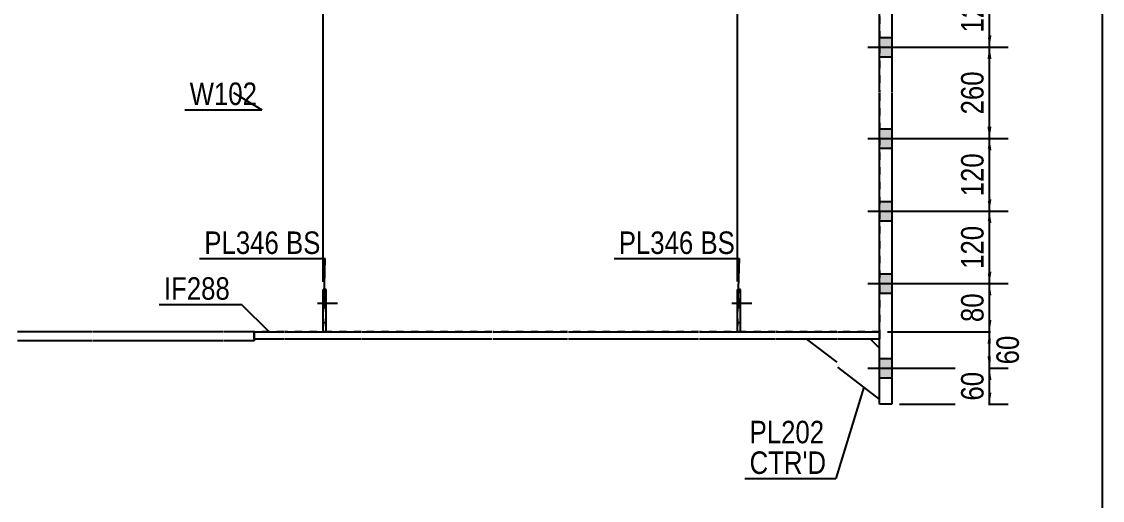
# Model space of a CAD drawing. Header units: millimetres. Extents: x 2 to 405, y 5 to 282.
# Drawn here: x 267.4 to 405, y 142.7 to 203.6 of the extents above; entities that cross this region are included whole.
import ezdxf

# ---------------------------------------------------------------- set-up
doc = ezdxf.new("R2010")
doc.units = ezdxf.units.MM
doc.linetypes.add('DXK_LINE_DOT1', pattern=[1.8814, 0.9407, -0.9407])
doc.linetypes.add('DXK_LINE_DOT2', pattern=[3.9198, 1.9599, -1.9599])
doc.styles.add('Arial Narrow', font='ARIALN.TTF', dxfattribs={"height": 0.2})

# ---------------------------------------------------------------- blocks, each defined once
blk = doc.blocks.new('Unknown-623477390-1211')
at = {"color": 5, "linetype": 'Continuous'}
blk.add_line((405, 5), (405, 282), dxfattribs=at)
blk = doc.blocks.new('Bolt-623477390-1404 - 1232')
at = {"linetype": 'Continuous'}
for points in [[(376.64, 230.85), (376.64, 228.39), (378.18, 228.39), (378.18, 230.85)], [(376.64, 230.85), (376.64, 228.39), (378.18, 228.39), (378.18, 230.85)], [(376.64, 220.08), (376.64, 217.62), (378.18, 217.62), (378.18, 220.08)], [(376.64, 220.08), (376.64, 217.62), (378.18, 217.62), (378.18, 220.08)], [(376.64, 210.85), (376.64, 208.39), (378.18, 208.39), (378.18, 210.85)], [(376.64, 210.85), (376.64, 208.39), (378.18, 208.39), (378.18, 210.85)], [(376.64, 201.62), (376.64, 199.16), (378.18, 199.16), (378.18, 201.62)], [(376.64, 201.62), (376.64, 199.16), (378.18, 199.16), (378.18, 201.62)], [(376.64, 189.98), (376.64, 187.52), (378.18, 187.52), (378.18, 189.98)], [(376.64, 189.98), (376.64, 187.52), (378.18, 187.52), (378.18, 189.98)], [(376.64, 180.75), (376.64, 178.29), (378.18, 178.29), (378.18, 180.75)], [(376.64, 180.75), (376.64, 178.29), (378.18, 178.29), (378.18, 180.75)], [(376.64, 171.52), (376.64, 169.06), (378.18, 169.06), (378.18, 171.52)], [(376.64, 171.52), (376.64, 169.06), (378.18, 169.06), (378.18, 171.52)], [(376.64, 160.75), (376.64, 158.29), (378.18, 158.29), (378.18, 160.75)], [(376.64, 160.75), (376.64, 158.29), (378.18, 158.29), (378.18, 160.75)]]:
    blk.add_hatch(color=3, dxfattribs=at).paths.add_polyline_path(points)
at = {"color": 3, "linetype": 'Continuous'}
for p, q in [((376.64, 230.85), (378.18, 230.85)), ((376.64, 230.85), (378.18, 230.85)), ((375.12, 229.62), (384.33, 229.62)), ((375.12, 229.62), (384.33, 229.62)), ((376.64, 228.39), (378.18, 228.39)), ((376.64, 228.39), (378.18, 228.39)), ((375.12, 218.85), (384.33, 218.85)), ((375.12, 218.85), (384.33, 218.85)), ((376.64, 220.08), (378.18, 220.08)), ((376.64, 220.08), (378.18, 220.08)), ((376.64, 217.62), (378.18, 217.62)), ((376.64, 217.62), (378.18, 217.62)), ((376.64, 210.85), (378.18, 210.85)), ((376.64, 210.85), (378.18, 210.85)), ((375.12, 209.62), (384.33, 209.62)), ((375.12, 209.62), (384.33, 209.62)), ((376.64, 208.39), (378.18, 208.39)), ((376.64, 208.39), (378.18, 208.39)), ((376.64, 201.62), (378.18, 201.62)), ((376.64, 201.62), (378.18, 201.62)), ((375.12, 200.39), (384.33, 200.39)), ((375.12, 200.39), (384.33, 200.39)), ((376.64, 199.16), (378.18, 199.16)), ((376.64, 199.16), (378.18, 199.16)), ((376.64, 189.98), (378.18, 189.98)), ((376.64, 189.98), (378.18, 189.98)), ((375.12, 188.75), (384.33, 188.75)), ((375.12, 188.75), (384.33, 188.75)), ((376.64, 187.52), (378.18, 187.52)), ((376.64, 187.52), (378.18, 187.52)), ((376.64, 180.75), (378.18, 180.75)), ((376.64, 180.75), (378.18, 180.75)), ((375.12, 179.52), (384.33, 179.52)), ((375.12, 179.52), (384.33, 179.52)), ((376.64, 178.29), (378.18, 178.29)), ((376.64, 178.29), (378.18, 178.29)), ((376.64, 171.52), (378.18, 171.52)), ((376.64, 171.52), (378.18, 171.52)), ((375.12, 170.29), (384.33, 170.29)), ((375.12, 170.29), (384.33, 170.29)), ((376.64, 169.06), (378.18, 169.06)), ((376.64, 169.06), (378.18, 169.06)), ((376.64, 160.75), (378.18, 160.75)), ((376.64, 160.75), (378.18, 160.75)), ((375.12, 159.52), (384.33, 159.52)), ((375.12, 159.52), (384.33, 159.52)), ((376.64, 158.29), (378.18, 158.29)), ((376.64, 158.29), (378.18, 158.29))]:
    blk.add_line(p, q, dxfattribs=at)
blk = doc.blocks.new('Part-623477390-1648 - 1232')
at = {"color": 7, "linetype": 'DXK_LINE_DOT1'}
for p, q in [((358.54, 169.55), (358.54, 164.16)), ((358.92, 169.55), (358.54, 169.55)), ((358.92, 164.16), (358.92, 169.55)), ((358.54, 164.16), (358.92, 164.16))]:
    blk.add_line(p, q, dxfattribs=at)
blk = doc.blocks.new('Part-623477390-1345 - 1232')
at = {"color": 2, "linetype": 'Continuous'}
for p, q in [((297, 163.21), (297, 164.14)), ((297, 164.14), (300.84, 164.14)), ((300.94, 164.14), (310.64, 164.14)), ((310.74, 164.14), (327.31, 164.14)), ((327.41, 164.14), (336.91, 164.14)), ((337.01, 164.14), (353.59, 164.14)), ((353.69, 164.14), (363.38, 164.14)), ((363.48, 164.14), (371.18, 164.14)), ((371.28, 164.14), (376.64, 164.14)), ((376.64, 164.14), (376.64, 163.21)), ((300.84, 163.21), (297, 163.21)), ((310.64, 163.21), (300.94, 163.21)), ((327.31, 163.21), (310.74, 163.21)), ((336.91, 163.21), (327.41, 163.21)), ((353.59, 163.21), (337.01, 163.21)), ((363.38, 163.21), (353.69, 163.21)), ((371.18, 163.21), (363.48, 163.21)), ((376.64, 163.21), (371.28, 163.21))]:
    blk.add_line(p, q, dxfattribs=at)
blk = doc.blocks.new('Bolt-623477390-1398 - 1232')
at = {"color": 3, "linetype": 'DXK_LINE_DOT2'}
for p, q in [((305.79, 168.31), (306.17, 168.31)), ((305.17, 167.78), (306.17, 167.78)), ((305.79, 167.24), (306.17, 167.24))]:
    blk.add_line(p, q, dxfattribs=at)
blk = doc.blocks.new('Bolt-623477390-1399 - 1232')
at = {"linetype": 'Continuous'}
blk.add_hatch(color=3, dxfattribs=at).paths.add_polyline_path([(306.17, 167.24), (306.17, 168.31), (305.79, 168.31), (305.79, 167.24)])
at = {"color": 3, "linetype": 'Continuous'}
for p, q in [((305.79, 168.31), (306.17, 168.31)), ((305.06, 167.78), (307.6, 167.78)), ((305.79, 167.24), (306.17, 167.24))]:
    blk.add_line(p, q, dxfattribs=at)
blk = doc.blocks.new('Part-623477390-1545 - 1232')
at = {"color": 2, "linetype": 'Continuous'}
for p, q in [((376.64, 194.62), (376.64, 234.24)), ((376.64, 234.24), (378.18, 234.24)), ((378.18, 234.24), (378.18, 194.62)), ((376.64, 154.91), (376.64, 194.52)), ((378.18, 194.52), (378.18, 154.91)), ((378.18, 154.91), (376.64, 154.91))]:
    blk.add_line(p, q, dxfattribs=at)
blk = doc.blocks.new('Part-623477390-1768 - 1232')
at = {"color": 7, "linetype": 'DXK_LINE_DOT1'}
for p, q in [((376.64, 225.01), (376.64, 194.62)), ((376.64, 194.52), (376.64, 164.14)), ((276.37, 164.14), (266.87, 164.14)), ((293.05, 164.14), (276.47, 164.14)), ((300.84, 164.14), (293.15, 164.14)), ((310.64, 164.14), (300.94, 164.14)), ((327.31, 164.14), (310.74, 164.14)), ((336.91, 164.14), (327.41, 164.14)), ((353.59, 164.14), (337.01, 164.14)), ((363.38, 164.14), (353.69, 164.14)), ((371.18, 164.14), (363.48, 164.14)), ((376.64, 164.14), (371.28, 164.14))]:
    blk.add_line(p, q, dxfattribs=at)
blk = doc.blocks.new('Bolt-623477390-1401 - 1232')
at = {"color": 3, "linetype": 'DXK_LINE_DOT2'}
for p, q in [((358.54, 168.31), (358.92, 168.31)), ((357.92, 167.78), (358.92, 167.78)), ((358.54, 167.24), (358.92, 167.24))]:
    blk.add_line(p, q, dxfattribs=at)
blk = doc.blocks.new('Bolt-623477390-1402 - 1232')
at = {"linetype": 'Continuous'}
blk.add_hatch(color=3, dxfattribs=at).paths.add_polyline_path([(358.92, 167.24), (358.92, 168.31), (358.54, 168.31), (358.54, 167.24)])
at = {"color": 3, "linetype": 'Continuous'}
for p, q in [((358.54, 168.31), (358.92, 168.31)), ((357.81, 167.78), (360.35, 167.78)), ((358.54, 167.24), (358.92, 167.24))]:
    blk.add_line(p, q, dxfattribs=at)
blk = doc.blocks.new('Part-623477390-1448 - 1232')
at = {"color": 2, "linetype": 'Continuous'}
for p, q in [((276.37, 164.14), (266.87, 164.14)), ((293.05, 164.14), (276.47, 164.14)), ((297, 164.14), (293.15, 164.14)), ((297, 164.14), (297, 162.98)), ((276.37, 162.98), (266.87, 162.98)), ((293.05, 162.98), (276.47, 162.98)), ((297, 162.98), (293.15, 162.98))]:
    blk.add_line(p, q, dxfattribs=at)
blk = doc.blocks.new('Part-623477390-1550 - 1232')
at = {"color": 2, "linetype": 'Continuous'}
for p, q in [((367.33, 163.21), (371.18, 160.26)), ((376.64, 162.06), (375.49, 163.21)), ((371.28, 159.65), (376.64, 155.52))]:
    blk.add_line(p, q, dxfattribs=at)
at = {"color": 7, "linetype": 'DXK_LINE_DOT1'}
for p, q in [((371.18, 163.21), (367.33, 163.21)), ((375.49, 163.21), (371.28, 163.21)), ((376.64, 155.52), (376.64, 162.06))]:
    blk.add_line(p, q, dxfattribs=at)
blk = doc.blocks.new('Part-623477390-1626 - 1232')
at = {"color": 2, "linetype": 'Continuous'}
for p, q in [((358.54, 164.16), (358.54, 169.55)), ((358.92, 169.55), (358.54, 169.55)), ((358.92, 164.16), (358.92, 169.55)), ((358.92, 164.16), (358.54, 164.16))]:
    blk.add_line(p, q, dxfattribs=at)
at = {"color": 7, "linetype": 'DXK_LINE_DOT1'}
blk.add_line((358.54, 165.31), (358.92, 165.31), dxfattribs=at)
blk = doc.blocks.new('Part-623477390-1658 - 1232')
at = {"color": 2, "linetype": 'Continuous'}
for p, q in [((305.79, 164.16), (305.79, 169.55)), ((306.17, 169.55), (305.79, 169.55)), ((306.17, 164.16), (306.17, 169.55)), ((306.17, 164.16), (305.79, 164.16))]:
    blk.add_line(p, q, dxfattribs=at)
at = {"color": 7, "linetype": 'DXK_LINE_DOT1'}
blk.add_line((305.79, 165.31), (306.17, 165.31), dxfattribs=at)
blk = doc.blocks.new('Part-623477390-1663 - 1232')
at = {"color": 7, "linetype": 'DXK_LINE_DOT1'}
for p, q in [((305.79, 169.55), (305.79, 164.16)), ((306.17, 169.55), (305.79, 169.55)), ((306.17, 164.16), (306.17, 169.55)), ((305.79, 164.16), (306.17, 164.16))]:
    blk.add_line(p, q, dxfattribs=at)
blk = doc.blocks.new('StraightDimension-623477390-18054 - 1232')
at = {"linetype": 'Continuous'}
blk.add_hatch(color=7, dxfattribs=at).paths.add_polyline_path([(357.04, 264.4), (358.54, 264.15), (357.04, 263.9)])
at = {"color": 7, "linetype": 'Continuous'}
for p, q in [((358.54, 170.55), (358.54, 268.65)), ((346.65, 264.15), (358.54, 264.15))]:
    blk.add_line(p, q, dxfattribs=at)
at = {"color": 0}
blk.add_wipeout([(357.76, 265.05), (357.76, 269.25), (347.42, 269.25), (347.42, 265.05)], dxfattribs=at)
at = {"color": 3, "style": 'Arial Narrow'}
blk.add_text('11633', height=2.863, dxfattribs=at).set_placement((348.02, 265.65))
blk = doc.blocks.new('StraightDimension-623477390-8950 - 1232')
at = {"linetype": 'Continuous'}
for points in [[(390.37, 168.79), (390.62, 170.29), (390.87, 168.79)], [(390.87, 165.64), (390.62, 164.14), (390.37, 165.64)]]:
    blk.add_hatch(color=7, dxfattribs=at).paths.add_polyline_path(points)
at = {"color": 7, "linetype": 'Continuous'}
for p, q in [((377.64, 170.29), (393.02, 170.29)), ((390.62, 164.14), (390.62, 170.29)), ((377.64, 164.14), (393.02, 164.14))]:
    blk.add_line(p, q, dxfattribs=at)
at = {"color": 0}
blk.add_wipeout([(390.47, 169.64), (386.27, 169.64), (386.27, 164.79), (390.47, 164.79)], dxfattribs=at)
at = {"color": 3, "style": 'Arial Narrow'}
blk.add_text('80', height=2.863, rotation=90.0002, dxfattribs=at).set_placement((389.87, 165.39))
blk = doc.blocks.new('StraightDimension-623477390-8946 - 1232')
at = {"linetype": 'Continuous'}
for points in [[(390.37, 208.12), (390.62, 209.62), (390.87, 208.12)], [(390.87, 201.89), (390.62, 200.39), (390.37, 201.89)]]:
    blk.add_hatch(color=7, dxfattribs=at).paths.add_polyline_path(points)
at = {"color": 7, "linetype": 'Continuous'}
for p, q in [((377.64, 209.62), (393.02, 209.62)), ((390.62, 200.39), (390.62, 209.62)), ((377.64, 200.39), (393.02, 200.39))]:
    blk.add_line(p, q, dxfattribs=at)
at = {"color": 0}
blk.add_wipeout([(390.47, 208.35), (386.27, 208.35), (386.27, 201.66), (390.47, 201.66)], dxfattribs=at)
at = {"color": 3, "style": 'Arial Narrow'}
blk.add_text('120', height=2.863, rotation=90.0002, dxfattribs=at).set_placement((389.87, 202.26))
blk = doc.blocks.new('StraightDimension-623477390-8947 - 1232')
at = {"linetype": 'Continuous'}
for points in [[(390.37, 198.89), (390.62, 200.39), (390.87, 198.89)], [(390.87, 190.25), (390.62, 188.75), (390.37, 190.25)]]:
    blk.add_hatch(color=7, dxfattribs=at).paths.add_polyline_path(points)
at = {"color": 7, "linetype": 'Continuous'}
for p, q in [((377.64, 200.39), (393.02, 200.39)), ((390.62, 188.75), (390.62, 200.39)), ((377.64, 188.75), (393.02, 188.75))]:
    blk.add_line(p, q, dxfattribs=at)
at = {"color": 0}
blk.add_wipeout([(390.47, 197.91), (386.27, 197.91), (386.27, 191.23), (390.47, 191.23)], dxfattribs=at)
at = {"color": 3, "style": 'Arial Narrow'}
blk.add_text('260', height=2.863, rotation=90.0002, dxfattribs=at).set_placement((389.87, 191.83))
blk = doc.blocks.new('StraightDimension-623477390-8948 - 1232')
at = {"linetype": 'Continuous'}
for points in [[(390.37, 187.25), (390.62, 188.75), (390.87, 187.25)], [(390.87, 181.02), (390.62, 179.52), (390.37, 181.02)]]:
    blk.add_hatch(color=7, dxfattribs=at).paths.add_polyline_path(points)
at = {"color": 7, "linetype": 'Continuous'}
for p, q in [((377.64, 188.75), (393.02, 188.75)), ((390.62, 179.52), (390.62, 188.75)), ((377.64, 179.52), (393.02, 179.52))]:
    blk.add_line(p, q, dxfattribs=at)
at = {"color": 0}
blk.add_wipeout([(390.47, 187.48), (386.27, 187.48), (386.27, 180.8), (390.47, 180.8)], dxfattribs=at)
at = {"color": 3, "style": 'Arial Narrow'}
blk.add_text('120', height=2.863, rotation=90.0002, dxfattribs=at).set_placement((389.87, 181.4))
blk = doc.blocks.new('StraightDimension-623477390-8949 - 1232')
at = {"linetype": 'Continuous'}
for points in [[(390.37, 178.02), (390.62, 179.52), (390.87, 178.02)], [(390.87, 171.79), (390.62, 170.29), (390.37, 171.79)]]:
    blk.add_hatch(color=7, dxfattribs=at).paths.add_polyline_path(points)
at = {"color": 7, "linetype": 'Continuous'}
for p, q in [((377.64, 179.52), (393.02, 179.52)), ((390.62, 170.29), (390.62, 179.52)), ((377.64, 170.29), (393.02, 170.29))]:
    blk.add_line(p, q, dxfattribs=at)
at = {"color": 0}
blk.add_wipeout([(390.47, 178.25), (386.27, 178.25), (386.27, 171.56), (390.47, 171.56)], dxfattribs=at)
at = {"color": 3, "style": 'Arial Narrow'}
blk.add_text('120', height=2.863, rotation=90.0002, dxfattribs=at).set_placement((389.87, 172.16))
blk = doc.blocks.new('StraightDimension-623477390-8951 - 1232')
at = {"linetype": 'Continuous'}
for points in [[(390.37, 162.64), (390.62, 164.14), (390.87, 162.64)], [(390.87, 161.02), (390.62, 159.52), (390.37, 161.02)]]:
    blk.add_hatch(color=7, dxfattribs=at).paths.add_polyline_path(points)
at = {"color": 7, "linetype": 'Continuous'}
for p, q in [((377.64, 164.14), (392.87, 164.14)), ((390.62, 159.52), (390.62, 164.14)), ((377.64, 159.52), (392.87, 159.52))]:
    blk.add_line(p, q, dxfattribs=at)
at = {"color": 0}
blk.add_wipeout([(394.97, 164.26), (390.77, 164.26), (390.77, 159.4), (394.97, 159.4)], dxfattribs=at)
at = {"color": 3, "style": 'Arial Narrow'}
blk.add_text('60', height=2.863, rotation=90.0002, dxfattribs=at).set_placement((394.37, 160))
blk = doc.blocks.new('StraightDimension-623477390-8952 - 1232')
at = {"linetype": 'Continuous'}
for points in [[(390.37, 158.02), (390.62, 159.52), (390.87, 158.02)], [(390.87, 156.41), (390.62, 154.91), (390.37, 156.41)]]:
    blk.add_hatch(color=7, dxfattribs=at).paths.add_polyline_path(points)
at = {"color": 7, "linetype": 'Continuous'}
for p, q in [((377.64, 159.52), (393.02, 159.52)), ((390.62, 154.91), (390.62, 159.52)), ((379.18, 154.91), (393.02, 154.91))]:
    blk.add_line(p, q, dxfattribs=at)
at = {"color": 0}
blk.add_wipeout([(390.47, 159.64), (386.27, 159.64), (386.27, 154.79), (390.47, 154.79)], dxfattribs=at)
at = {"color": 3, "style": 'Arial Narrow'}
blk.add_text('60', height=2.863, rotation=90.0002, dxfattribs=at).set_placement((389.87, 155.39))
blk = doc.blocks.new('StraightDimension-623477390-18058 - 1232')
at = {"linetype": 'Continuous'}
blk.add_hatch(color=7, dxfattribs=at).paths.add_polyline_path([(304.29, 258.7), (305.79, 258.45), (304.29, 258.2)])
at = {"color": 7, "linetype": 'Continuous'}
for p, q in [((305.79, 170.52), (305.79, 262.95)), ((295.73, 258.45), (305.79, 258.45))]:
    blk.add_line(p, q, dxfattribs=at)
at = {"color": 0}
blk.add_wipeout([(305.01, 259.35), (305.01, 263.55), (296.5, 263.55), (296.5, 259.35)], dxfattribs=at)
at = {"color": 3, "style": 'Arial Narrow'}
blk.add_text('8981', height=2.863, dxfattribs=at).set_placement((297.1, 259.95))
blk = doc.blocks.new('Mark-623477390-1341 - 1232')
at = {"color": 7, "linetype": 'Continuous'}
blk.add_line((298.94, 164.09), (295.4, 167.63), dxfattribs=at)
at = {"color": 0}
blk.add_wipeout([(293.9, 168.23), (293.9, 171.23), (285.5, 171.23), (285.5, 168.23)], dxfattribs=at)
blk.add_wipeout([(293.9, 168.23), (293.9, 171.23), (285.5, 171.23), (285.5, 168.23)], dxfattribs=at)
at = {"color": 7, "linetype": 'Continuous'}
blk.add_line((284.9, 167.63), (295.4, 167.63), dxfattribs=at)
at = {"color": 3, "style": 'Arial Narrow'}
blk.add_text('IF288', height=2.863, dxfattribs=at).set_placement((285.5, 168.23))
blk = doc.blocks.new('Mark-623477390-1764 - 1232')
at = {"color": 0}
blk.add_wipeout([(297.36, 193.03), (297.36, 196.03), (288.78, 196.03), (288.78, 193.03)], dxfattribs=at)
blk.add_wipeout([(297.36, 193.03), (297.36, 196.03), (288.78, 196.03), (288.78, 193.03)], dxfattribs=at)
at = {"color": 7, "linetype": 'Continuous'}
for p in [(294.36, 194.62), (288.18, 192.43)]:
    blk.add_line(p, (297.96, 192.43), dxfattribs=at)
at = {"color": 3, "style": 'Arial Narrow'}
blk.add_text('W102', height=2.863, dxfattribs=at).set_placement((288.78, 193.03))
blk = doc.blocks.new('Mark-623477390-1546 - 1232')
at = {"color": 7, "linetype": 'Continuous'}
blk.add_line((374.62, 157.08), (371.08, 145.45), dxfattribs=at)
at = {"color": 0}
for points in [[(369.58, 149.95), (369.58, 152.95), (360.08, 152.95), (360.08, 149.95)], [(369.84, 146.05), (369.84, 149.05), (360.08, 149.05), (360.08, 146.05)]]:
    blk.add_wipeout(points, dxfattribs=at)
for points in [[(369.58, 149.95), (369.58, 152.95), (360.08, 152.95), (360.08, 149.95)], [(369.84, 146.05), (369.84, 149.05), (360.08, 149.05), (360.08, 146.05)]]:
    blk.add_wipeout(points, dxfattribs=at)
at = {"color": 7, "linetype": 'Continuous'}
blk.add_line((359.48, 145.45), (371.08, 145.45), dxfattribs=at)
at = {"color": 3, "style": 'Arial Narrow'}
blk.add_text('PL202', height=2.863, dxfattribs=at).set_placement((360.08, 149.95))
at = {"color": 1, "style": 'Arial Narrow'}
blk.add_text("CTR'D", height=2.863, dxfattribs=at).set_placement((360.08, 146.05))
blk = doc.blocks.new('MarkSet-623477390-2350 - 1232')
at = {"color": 0}
for points in [[(352.92, 174.06), (352.92, 177.06), (343.42, 177.06), (343.42, 174.06)], [(358.2, 174.06), (358.2, 177.06), (353.82, 177.06), (353.82, 174.06)]]:
    blk.add_wipeout(points, dxfattribs=at)
for points in [[(352.92, 174.06), (352.92, 177.06), (343.42, 177.06), (343.42, 174.06)], [(358.2, 174.06), (358.2, 177.06), (353.82, 177.06), (353.82, 174.06)]]:
    blk.add_wipeout(points, dxfattribs=at)
at = {"color": 7, "linetype": 'Continuous'}
for p in [(342.82, 173.46), (358.64, 168.45)]:
    blk.add_line(p, (358.8, 173.46), dxfattribs=at)
at = {"color": 3, "style": 'Arial Narrow'}
for s, p in [('PL346', (343.42, 174.06)), ('BS', (353.82, 174.06))]:
    blk.add_text(s, height=2.863, dxfattribs=at).set_placement(p)
blk = doc.blocks.new('MarkSet-623477390-2368 - 1232')
at = {"color": 0}
for points in [[(300.15, 174.06), (300.15, 177.06), (290.65, 177.06), (290.65, 174.06)], [(305.43, 174.06), (305.43, 177.06), (301.05, 177.06), (301.05, 174.06)]]:
    blk.add_wipeout(points, dxfattribs=at)
for points in [[(300.15, 174.06), (300.15, 177.06), (290.65, 177.06), (290.65, 174.06)], [(305.43, 174.06), (305.43, 177.06), (301.05, 177.06), (301.05, 174.06)]]:
    blk.add_wipeout(points, dxfattribs=at)
at = {"color": 7, "linetype": 'Continuous'}
for p in [(290.05, 173.46), (305.89, 168.45)]:
    blk.add_line(p, (306.03, 173.46), dxfattribs=at)
at = {"color": 3, "style": 'Arial Narrow'}
for s, p in [('PL346', (290.65, 174.06)), ('BS', (301.05, 174.06))]:
    blk.add_text(s, height=2.863, dxfattribs=at).set_placement(p)

msp = doc.modelspace()

# ---------------------------------------------------------------- block references
for name in ['Unknown-623477390-1211', 'Part-623477390-1545 - 1232', 'Bolt-623477390-1404 - 1232', 'Part-623477390-1768 - 1232', 'Part-623477390-1658 - 1232', 'Part-623477390-1663 - 1232', 'Part-623477390-1648 - 1232', 'Part-623477390-1626 - 1232', 'Bolt-623477390-1399 - 1232', 'Bolt-623477390-1398 - 1232', 'Bolt-623477390-1402 - 1232', 'Bolt-623477390-1401 - 1232', 'Part-623477390-1448 - 1232', 'Part-623477390-1345 - 1232', 'Part-623477390-1550 - 1232']:
    msp.add_blockref(name, (0, 0))

# ---------------------------------------------------------------- next in the draw order: block references
for name in ['StraightDimension-623477390-18054 - 1232', 'StraightDimension-623477390-18058 - 1232', 'StraightDimension-623477390-8946 - 1232', 'StraightDimension-623477390-8950 - 1232', 'Mark-623477390-1546 - 1232']:
    msp.add_blockref(name, (0, 0))

# ---------------------------------------------------------------- next in the draw order: block references
for name in ['StraightDimension-623477390-8947 - 1232', 'Mark-623477390-1764 - 1232', 'MarkSet-623477390-2350 - 1232', 'Mark-623477390-1341 - 1232', 'StraightDimension-623477390-8951 - 1232']:
    msp.add_blockref(name, (0, 0))

# ---------------------------------------------------------------- next in the draw order: block references
for name in ['StraightDimension-623477390-8948 - 1232', 'MarkSet-623477390-2368 - 1232', 'StraightDimension-623477390-8952 - 1232']:
    msp.add_blockref(name, (0, 0))

# ---------------------------------------------------------------- next in the draw order: block references
msp.add_blockref('StraightDimension-623477390-8949 - 1232', (0, 0))

doc.saveas('drawing.dxf')
